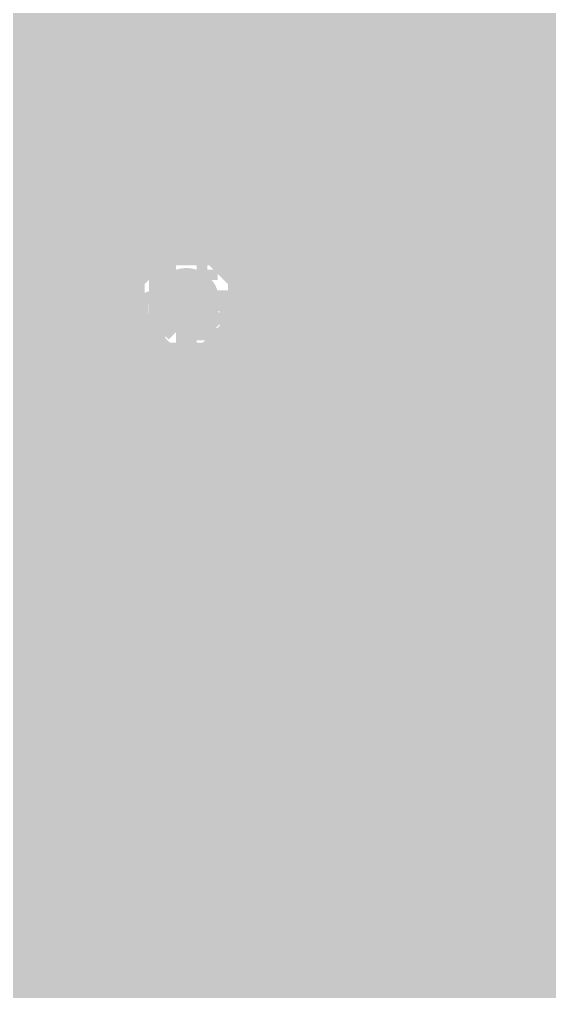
# Model space of a CAD drawing. Extents: x -5 to 157, y -120 to 103.
# Drawn here: x 82.55 to 89, y 57.62 to 69.47 of the extents above; entities that cross this region are included whole.
import ezdxf

# ---------------------------------------------------------------- set-up
doc = ezdxf.new("R2010")
doc.units = 0
doc.header["$MEASUREMENT"] = 0
doc.layers.get('0').update_dxf_attribs({"linetype": 'CONTINUOUS'})
for name, color, linetype in [('22-304-2_BOT', 7, 'CONTINUOUS'), ('22-304-2_DRD', 7, 'CONTINUOUS'), ('22-304-2_DRL', 2, 'CONTINUOUS'), ('22-304-2_IN1', 4, 'CONTINUOUS'), ('22-304-2_IN2', 3, 'CONTINUOUS'), ('22-304-2_SMB', 5, 'CONTINUOUS'), ('22-304-2_SMT', 10, 'CONTINUOUS'), ('22-304-2_SPB', 14, 'CONTINUOUS'), ('22-304-2_SPT', 9, 'CONTINUOUS'), ('22-304-2_SSB', 12, 'CONTINUOUS'), ('22-304-2_SST', 11, 'CONTINUOUS'), ('22-304-2_TOP', 13, 'CONTINUOUS'), ('THRUHOLE_TAP', 7, 'CONTINUOUS')]:
    doc.layers.add(name, color=color, linetype=linetype)

# ---------------------------------------------------------------- blocks, each defined once
blk = doc.blocks.new('RECTANGLE_31')
blk.add_solid([(0.9017, 0.508), (0.9017, -0.508), (-0.9017, 0.508), (-0.9017, -0.508)])
blk = doc.blocks.new('ROUND_39')
at = {"const_width": 0.40005}
blk.add_lwpolyline([(-0.200024, 0, 1), (0.200024, 0, 1)], format="xyb", close=True, dxfattribs=at)
blk = doc.blocks.new('ROUND_88')
at = {"const_width": 0.10033}
blk.add_lwpolyline([(-0.050164, 0, 1), (0.050164, 0, 1)], format="xyb", close=True, dxfattribs=at)
blk = doc.blocks.new('ROUND_42')
at = {"const_width": 0.40005}
blk.add_lwpolyline([(-0.200024, 0, 1), (0.200024, 0, 1)], format="xyb", close=True, dxfattribs=at)
blk = doc.blocks.new('RECTANGLE_4')
blk.add_solid([(0.25019, 0.40005), (0.25019, -0.40005), (-0.25019, 0.40005), (-0.25019, -0.40005)])
blk = doc.blocks.new('RECTANGLE_32')
blk.add_solid([(0.44958, 0.65024), (0.44958, -0.65024), (-0.44958, 0.65024), (-0.44958, -0.65024)])
blk = doc.blocks.new('ROUND_80')
at = {"const_width": 0.10033}
blk.add_lwpolyline([(-0.050164, 0, 1), (0.050164, 0, 1)], format="xyb", close=True, dxfattribs=at)

msp = doc.modelspace()

# ---------------------------------------------------------------- linework, layer by layer
at = {"layer": '22-304-2_BOT', "const_width": 0.254}
for points in [[(92.583, 68.961), (92.075, 69.469), (79.502, 69.469), (79.375, 69.596), (79.375, 69.7738)], [(73.025, 69.215), (73.025, 66.421), (74.422, 65.024), (83.439, 65.024), (84.455, 66.04), (84.582, 66.04)], [(91.68384, 68.834), (79.502, 68.834)], [(82.55, 68.834), (82.55, 65.659)], [(82.7786, 68.834), (82.7786, 65.659)], [(83.0072, 68.834), (83.0072, 65.659)], [(83.2358, 68.834), (83.2358, 68.5546)], [(83.4644, 68.834), (83.4644, 68.5546)], [(83.693, 68.834), (83.693, 68.5546)], [(83.9216, 68.834), (83.9216, 68.5546)], [(84.1502, 68.834), (84.1502, 68.5546)], [(84.3788, 68.834), (84.3788, 68.5546)], [(84.6074, 68.834), (84.6074, 68.5546)], [(84.836, 68.834), (84.836, 68.5546)], [(85.0646, 68.834), (85.0646, 68.5546)], [(85.2932, 68.834), (85.2932, 68.5546)], [(85.5218, 68.834), (85.5218, 68.5546)], [(85.7504, 68.834), (85.7504, 68.5546)], [(85.979, 68.834), (85.979, 68.1736)], [(86.2076, 68.834), (86.2076, 68.1736)], [(86.4362, 68.834), (86.4362, 68.17106)], [(86.6648, 68.834), (86.6648, 68.10756)], [(86.8934, 68.834), (86.8934, 67.92722)], [(87.122, 68.834), (87.122, 67.69862)], [(87.3506, 68.834), (87.3506, 67.47002)], [(87.5792, 68.834), (87.5792, 67.24142)], [(87.8078, 68.834), (87.8078, 67.01282)], [(88.0364, 68.834), (88.0364, 66.78422)], [(88.265, 68.834), (88.265, 68.5546)], [(88.4936, 68.834), (88.4936, 68.5546)], [(88.7222, 68.834), (88.7222, 68.5546)], [(88.9508, 68.834), (88.9508, 68.5546)], [(91.70416, 68.7324), (78.105, 68.7324)], [(83.0453, 68.5038), (78.105, 68.5038)], [(83.0453, 68.5546), (83.0453, 66.5226)], [(85.8647, 68.5546), (83.0453, 68.5546)], [(85.8647, 68.5546), (85.8647, 68.1736)], [(88.1253, 68.5038), (85.8647, 68.5038)], [(90.9447, 68.5546), (88.1253, 68.5546)], [(88.1253, 68.5546), (88.1253, 66.69532)], [(83.0453, 68.2752), (78.105, 68.2752)], [(88.1253, 68.2752), (85.8647, 68.2752)], [(86.3854, 68.1736), (85.8647, 68.1736)], [(83.0453, 68.0466), (78.105, 68.0466)], [(88.1253, 68.0466), (86.7664, 68.0466)], [(86.83752, 67.9831), (88.1253, 66.69532)], [(83.0453, 67.818), (78.105, 67.818)], [(88.1253, 67.818), (87.00262, 67.818)], [(83.0453, 67.5894), (78.20406, 67.5894)], [(90.17, 63.754), (86.3854, 67.5386), (84.455, 67.5386)], [(88.1253, 67.5894), (87.23122, 67.5894)], [(83.0453, 67.3608), (78.32344, 67.3608)], [(88.1253, 67.3608), (87.45982, 67.3608)], [(83.0453, 67.1322), (78.37424, 67.1322)], [(88.1253, 67.1322), (87.68842, 67.1322)], [(83.0453, 66.9036), (78.36408, 66.9036)], [(86.12124, 66.9036), (85.8647, 66.9036)], [(85.8647, 66.9036), (85.8647, 66.5226)], [(85.979, 66.9036), (85.979, 60.76188)], [(86.12124, 66.9036), (89.26322, 63.76416)], [(86.2076, 66.81724), (86.2076, 58.674)], [(88.1253, 66.9036), (87.91702, 66.9036)], [(83.0453, 66.675), (78.29296, 66.675)], [(86.34984, 66.675), (85.8647, 66.675)], [(86.4362, 66.58864), (86.4362, 64.47536)], [(83.7692, 66.4464), (78.1431, 66.4464)], [(83.81238, 66.5226), (83.0453, 66.5226)], [(83.2358, 66.5226), (83.2358, 65.71742)], [(83.4644, 66.5226), (83.4644, 65.94602)], [(83.693, 66.5226), (83.693, 66.22288)], [(85.8647, 66.5226), (85.34908, 66.5226)], [(86.57844, 66.4464), (85.39226, 66.4464)], [(85.5218, 66.5226), (85.5218, 61.37656)], [(85.7504, 66.5226), (85.7504, 61.2013)], [(88.29802, 66.5226), (90.15984, 64.66078)], [(89.29624, 66.5226), (88.29802, 66.5226)], [(89.37244, 66.4464), (88.37422, 66.4464)], [(88.4936, 66.5226), (88.4936, 66.32702)], [(88.7222, 66.5226), (88.7222, 66.09842)], [(88.9508, 66.5226), (88.9508, 65.86982)], [(86.6648, 66.36004), (86.6648, 64.66586)], [(83.69046, 66.2178), (77.81798, 66.2178)], [(86.80704, 66.2178), (85.471, 66.2178)], [(89.60104, 66.2178), (88.60282, 66.2178)], [(83.68284, 66.167), (83.17484, 65.659)], [(86.8934, 66.13144), (86.8934, 64.75984)], [(83.50504, 65.9892), (76.5556, 65.9892)], [(87.03564, 65.9892), (85.48878, 65.9892)], [(89.65946, 65.9892), (88.83142, 65.9892)], [(87.122, 65.90284), (87.122, 64.78778)], [(83.27644, 65.7606), (76.5556, 65.7606)], [(87.26424, 65.7606), (85.4456, 65.7606)], [(89.7382, 65.7606), (89.06002, 65.7606)], [(83.17484, 65.659), (76.5556, 65.659)], [(87.3506, 65.67424), (87.3506, 64.75984)], [(87.49284, 65.532), (85.33384, 65.532)], [(85.2932, 65.47612), (85.2932, 61.46292)], [(87.5792, 65.44564), (87.5792, 64.66586)], [(85.0646, 65.27038), (85.0646, 61.48578)], [(87.72144, 65.3034), (85.11286, 65.3034)], [(84.455, 65.14084), (83.89112, 64.5795)], [(84.836, 65.16878), (84.836, 61.45022)], [(87.8078, 65.21704), (87.8078, 64.47536)], [(84.3788, 65.06464), (84.3788, 61.14288)], [(87.95004, 65.0748), (84.38642, 65.0748)], [(84.6074, 65.13322), (84.6074, 61.34608)], [(88.0364, 64.98844), (88.0364, 58.674)], [(84.1502, 64.83604), (84.1502, 58.674)], [(88.17864, 64.8462), (84.15782, 64.8462)], [(88.265, 64.75984), (88.265, 58.674)], [(83.9216, 64.60744), (83.9216, 58.674)], [(86.59114, 64.6176), (83.92922, 64.6176)], [(88.40724, 64.6176), (87.65286, 64.6176)], [(83.693, 64.44234), (83.693, 58.674)], [(88.4936, 64.53124), (88.4936, 58.674)], [(83.439, 64.389), (80.7847, 64.389)], [(82.55, 64.389), (82.55, 58.674)], [(82.7786, 64.389), (82.7786, 58.674)], [(83.0072, 64.389), (83.0072, 58.674)], [(83.2358, 64.389), (83.2358, 58.674)], [(86.37016, 64.389), (83.439, 64.389)], [(83.4644, 64.389), (83.4644, 58.674)], [(88.63584, 64.389), (87.87384, 64.389)], [(88.7222, 64.30264), (88.7222, 58.674)], [(86.2584, 64.1604), (80.94726, 64.1604)], [(88.86444, 64.1604), (87.9856, 64.1604)], [(88.9508, 64.07404), (88.9508, 58.674)], [(86.21522, 63.9318), (81.026, 63.9318)], [(89.09304, 63.9318), (88.02878, 63.9318)], [(86.23046, 63.7032), (81.04378, 63.7032)], [(89.26322, 63.7032), (88.011, 63.7032)], [(86.3092, 63.4746), (81.0006, 63.4746)], [(89.3064, 63.4746), (87.93226, 63.4746)], [(86.4743, 63.246), (80.88884, 63.246)], [(86.4362, 63.28664), (86.4362, 58.674)], [(89.41816, 63.246), (87.7697, 63.246)], [(87.8078, 63.28664), (87.8078, 58.674)], [(86.8426, 63.0174), (80.66786, 63.0174)], [(86.6648, 63.09614), (86.6648, 58.674)], [(86.8934, 63.00216), (86.8934, 58.674)], [(87.3506, 63.00216), (87.3506, 58.674)], [(89.63914, 63.0174), (87.4014, 63.0174)], [(87.5792, 63.09614), (87.5792, 58.674)], [(87.122, 62.97422), (87.122, 58.674)], [(104.54894, 62.7888), (68.17106, 62.7888)], [(104.42702, 62.5602), (68.29044, 62.5602)], [(104.37876, 62.3316), (68.34124, 62.3316)], [(104.38892, 62.103), (68.33108, 62.103)], [(104.46004, 61.8744), (68.25996, 61.8744)], [(91.03614, 61.6458), (68.1101, 61.6458)], [(84.74202, 61.4172), (74.00798, 61.4172)], [(90.74404, 61.4172), (85.43798, 61.4172)], [(84.4169, 61.1886), (74.3331, 61.1886)], [(90.60434, 61.1886), (85.7631, 61.1886)], [(84.26704, 60.96), (74.48296, 60.96)], [(90.54084, 60.96), (85.91296, 60.96)], [(84.19592, 60.7314), (74.55408, 60.7314)], [(90.5383, 60.7314), (85.98408, 60.7314)], [(84.18576, 60.5028), (74.56424, 60.5028)], [(85.979, 60.39612), (85.979, 58.674)], [(90.59418, 60.5028), (85.99424, 60.5028)], [(84.23402, 60.2742), (74.51344, 60.2742)], [(90.72372, 60.2742), (85.94344, 60.2742)], [(84.35594, 60.0456), (74.39406, 60.0456)], [(90.98788, 60.0456), (85.82406, 60.0456)], [(84.3788, 60.01512), (84.3788, 58.674)], [(85.7504, 59.9567), (85.7504, 58.674)], [(84.59724, 59.817), (74.15276, 59.817)], [(84.6074, 59.80938), (84.6074, 58.674)], [(96.56826, 59.817), (85.58276, 59.817)], [(84.836, 59.70778), (84.836, 58.674)], [(85.2932, 59.69508), (85.2932, 58.674)], [(85.5218, 59.78144), (85.5218, 58.674)], [(96.3168, 59.5884), (65.30086, 59.5884)], [(85.0646, 59.67222), (85.0646, 58.674)], [(96.09582, 59.3598), (48.641, 59.3598)], [(95.90024, 59.1312), (48.641, 59.1312)], [(90.7796, 58.9026), (75.3364, 58.9026)], [(90.4113, 58.674), (75.7047, 58.674)], [(90.4113, 58.674), (75.7047, 58.674)], [(75.057, 58.039), (91.059, 58.039)]]:
    msp.add_lwpolyline(points, dxfattribs=at)
for points in [[(86.83498, 67.98818, 0.1989124), (86.3854, 68.1744)], [(86.83498, 67.98818, 0.1989124), (86.3854, 68.1744)], [(83.81238, 66.5226, 0.1053286), (83.68251, 66.16705)], [(85.48878, 66.04, 0.1413222), (85.34952, 66.52287)], [(84.582, 65.13322, 0.4142136), (85.48878, 66.04)], [(84.455, 65.14084, 0.0350931), (84.582, 65.13192)], [(87.122, 64.78778, 0.4142136), (86.21522, 63.881)], [(88.02878, 63.881, 0.4142136), (87.122, 64.78778)], [(83.439, 64.389, 0.1989118), (83.88801, 64.57499)], [(83.439, 64.389, 0.1989118), (83.88801, 64.57499)], [(86.21522, 63.881, 0.4142136), (87.122, 62.97422)], [(87.122, 62.97422, 0.4142136), (88.02878, 63.881)], [(85.09, 61.48578, 0.4142136), (84.18322, 60.579)], [(85.99678, 60.579, 0.4142136), (85.09, 61.48578)], [(84.18322, 60.579, 0.4142136), (85.09, 59.67222)], [(85.09, 59.67222, 0.4142136), (85.99678, 60.579)]]:
    msp.add_lwpolyline(points, format="xyb", dxfattribs=at)
at = {"layer": '22-304-2_DRD', "const_width": 0.254}
for points in [[(84.328, 66.675), (83.947, 66.294)], [(84.836, 66.675), (84.328, 66.675)], [(85.217, 66.294), (84.836, 66.675)], [(84.328, 66.421), (84.328, 66.294)], [(84.455, 66.421), (84.328, 66.421)], [(84.455, 66.294), (84.455, 66.421)], [(84.709, 66.421), (84.709, 66.294)], [(84.836, 66.421), (84.709, 66.421)], [(84.836, 66.294), (84.836, 66.421)], [(83.947, 66.294), (83.947, 65.786)], [(84.328, 66.294), (84.455, 66.294)], [(84.709, 66.294), (84.836, 66.294)], [(85.217, 65.786), (85.217, 66.294)], [(84.455, 65.659), (84.201, 65.913)], [(84.963, 65.913), (84.709, 65.659)], [(83.947, 65.786), (84.328, 65.405)], [(84.836, 65.405), (85.217, 65.786)], [(84.709, 65.659), (84.455, 65.659)], [(84.328, 65.405), (84.836, 65.405)], [(86.868, 64.516), (86.487, 64.135)], [(86.868, 64.516), (86.487, 64.135)], [(87.376, 64.516), (86.868, 64.516)], [(87.376, 64.516), (86.868, 64.516)], [(87.757, 64.135), (87.376, 64.516)], [(87.757, 64.135), (87.376, 64.516)], [(86.868, 64.262), (86.868, 64.135)], [(86.995, 64.262), (86.868, 64.262)], [(86.868, 64.262), (86.868, 64.135)], [(86.995, 64.262), (86.868, 64.262)], [(86.995, 64.135), (86.995, 64.262)], [(86.995, 64.135), (86.995, 64.262)], [(87.249, 64.262), (87.249, 64.135)], [(87.376, 64.262), (87.249, 64.262)], [(87.249, 64.262), (87.249, 64.135)], [(87.376, 64.262), (87.249, 64.262)], [(87.376, 64.135), (87.376, 64.262)], [(87.376, 64.135), (87.376, 64.262)], [(86.487, 64.135), (86.487, 63.627)], [(86.487, 64.135), (86.487, 63.627)], [(86.868, 64.135), (86.995, 64.135)], [(86.868, 64.135), (86.995, 64.135)], [(87.249, 64.135), (87.376, 64.135)], [(87.249, 64.135), (87.376, 64.135)], [(87.757, 63.627), (87.757, 64.135)], [(87.757, 63.627), (87.757, 64.135)], [(86.995, 63.5), (86.741, 63.754)], [(86.995, 63.5), (86.741, 63.754)], [(87.503, 63.754), (87.249, 63.5)], [(87.503, 63.754), (87.249, 63.5)], [(86.487, 63.627), (86.868, 63.246)], [(86.487, 63.627), (86.868, 63.246)], [(87.376, 63.246), (87.757, 63.627)], [(87.376, 63.246), (87.757, 63.627)], [(87.249, 63.5), (86.995, 63.5)], [(87.249, 63.5), (86.995, 63.5)], [(86.868, 63.246), (87.376, 63.246)], [(86.868, 63.246), (87.376, 63.246)], [(84.836, 61.214), (84.455, 60.833)], [(84.836, 61.214), (84.455, 60.833)], [(85.344, 61.214), (84.836, 61.214)], [(85.344, 61.214), (84.836, 61.214)], [(85.725, 60.833), (85.344, 61.214)], [(85.725, 60.833), (85.344, 61.214)], [(84.836, 60.96), (84.836, 60.833)], [(84.963, 60.96), (84.836, 60.96)], [(84.836, 60.96), (84.836, 60.833)], [(84.963, 60.96), (84.836, 60.96)], [(84.963, 60.833), (84.963, 60.96)], [(84.963, 60.833), (84.963, 60.96)], [(85.217, 60.96), (85.217, 60.833)], [(85.344, 60.96), (85.217, 60.96)], [(85.217, 60.96), (85.217, 60.833)], [(85.344, 60.96), (85.217, 60.96)], [(85.344, 60.833), (85.344, 60.96)], [(85.344, 60.833), (85.344, 60.96)], [(84.455, 60.833), (84.455, 60.325)], [(84.455, 60.833), (84.455, 60.325)], [(84.836, 60.833), (84.963, 60.833)], [(84.836, 60.833), (84.963, 60.833)], [(85.217, 60.833), (85.344, 60.833)], [(85.217, 60.833), (85.344, 60.833)], [(85.725, 60.325), (85.725, 60.833)], [(85.725, 60.325), (85.725, 60.833)], [(84.963, 60.198), (84.709, 60.452)], [(84.963, 60.198), (84.709, 60.452)], [(85.471, 60.452), (85.217, 60.198)], [(85.471, 60.452), (85.217, 60.198)], [(84.455, 60.325), (84.836, 59.944)], [(84.455, 60.325), (84.836, 59.944)], [(85.344, 59.944), (85.725, 60.325)], [(85.344, 59.944), (85.725, 60.325)], [(85.217, 60.198), (84.963, 60.198)], [(85.217, 60.198), (84.963, 60.198)], [(84.836, 59.944), (85.344, 59.944)], [(84.836, 59.944), (85.344, 59.944)]]:
    msp.add_lwpolyline(points, dxfattribs=at)
at = {"layer": '22-304-2_IN1', "const_width": 0.254}
for points in [[(82.5754, 73.025), (82.5754, 65.278)], [(82.804, 73.025), (82.804, 65.278)], [(83.0326, 73.025), (83.0326, 65.278)], [(83.2612, 73.025), (83.2612, 65.278)], [(83.4898, 73.025), (83.4898, 65.278)], [(83.7184, 73.025), (83.7184, 65.278)], [(83.947, 73.025), (83.947, 66.39814)], [(84.1756, 73.025), (84.1756, 66.64452)], [(84.4042, 73.025), (84.4042, 66.74866)], [(84.6328, 73.025), (84.6328, 66.76644)], [(84.8614, 73.025), (84.8614, 66.7131)], [(85.09, 73.025), (85.09, 66.56324)], [(85.3186, 73.025), (85.3186, 65.278)], [(85.5472, 73.025), (85.5472, 65.278)], [(85.7758, 73.025), (85.7758, 65.278)], [(86.0044, 73.025), (86.0044, 65.278)], [(86.233, 73.025), (86.233, 65.278)], [(86.36, 73.025), (86.36, 65.278)], [(86.36, 69.3928), (76.36256, 69.3928)], [(86.36, 69.1642), (67.89674, 69.1642)], [(86.36, 68.9356), (67.61988, 68.9356)], [(86.36, 68.707), (55.372, 68.707)], [(86.36, 68.4784), (63.17488, 68.4784)], [(86.36, 68.2498), (63.45174, 68.2498)], [(86.36, 68.0212), (63.56604, 68.0212)], [(86.36, 67.7926), (74.67092, 67.7926)], [(86.36, 67.564), (77.99324, 67.564)], [(86.36, 67.3354), (78.1431, 67.3354)], [(86.36, 67.1068), (78.19644, 67.1068)], [(86.36, 66.8782), (78.17866, 66.8782)], [(84.18068, 66.6496), (78.07452, 66.6496)], [(86.36, 66.6496), (84.98332, 66.6496)], [(83.9597, 66.421), (77.82814, 66.421)], [(86.36, 66.421), (85.2043, 66.421)], [(83.86826, 66.1924), (69.18452, 66.1924)], [(86.36, 66.1924), (85.29574, 66.1924)], [(83.85556, 65.9638), (69.28866, 65.9638)], [(86.36, 65.9638), (85.30844, 65.9638)], [(83.91906, 65.7352), (69.30644, 65.7352)], [(86.36, 65.7352), (85.24494, 65.7352)], [(83.947, 65.67932), (83.947, 65.278)], [(84.08416, 65.5066), (69.2531, 65.5066)], [(86.36, 65.5066), (85.07984, 65.5066)], [(85.09, 65.51676), (85.09, 65.278)], [(84.1756, 65.43294), (84.1756, 65.278)], [(86.36, 65.278), (69.10324, 65.278)], [(86.36, 65.278), (69.10324, 65.278)], [(84.4042, 65.33134), (84.4042, 65.278)], [(84.6328, 65.31102), (84.6328, 65.278)], [(84.8614, 65.36436), (84.8614, 65.278)], [(86.36, 64.643), (63.13678, 64.643)], [(82.4484, 64.643), (82.4484, 47.60976)], [(82.677, 64.643), (82.677, 47.38116)], [(82.9056, 64.643), (82.9056, 40.56888)], [(83.1342, 64.643), (83.1342, 40.72382)], [(83.3628, 64.643), (83.3628, 40.8178)], [(83.5914, 64.643), (83.5914, 40.86352)], [(83.82, 64.643), (83.82, 40.87114)], [(84.0486, 64.643), (84.0486, 40.83558)], [(84.2772, 64.643), (84.2772, 40.75684)], [(84.5058, 64.643), (84.5058, 40.62222)], [(84.7344, 64.643), (84.7344, 40.40632)], [(84.963, 64.643), (84.963, 40.00246)], [(85.1916, 64.643), (85.1916, 40.34028)], [(85.4202, 64.643), (85.4202, 40.58158)], [(85.6488, 64.643), (85.6488, 40.73144)], [(85.8774, 64.643), (85.8774, 40.82034)], [(86.106, 64.643), (86.106, 40.86606)], [(86.3346, 64.643), (86.3346, 40.8686)], [(89.98712, 64.643), (86.36, 64.643)], [(86.5632, 64.643), (86.5632, 40.83304)], [(86.7918, 64.643), (86.7918, 40.74922)], [(87.0204, 64.643), (87.0204, 40.61206)], [(87.249, 64.643), (87.249, 40.39108)], [(87.4776, 64.643), (87.4776, 39.95928)], [(87.7062, 64.643), (87.7062, 44.72686)], [(87.9348, 64.643), (87.9348, 45.01642)], [(88.1634, 64.643), (88.1634, 45.15866)], [(88.392, 64.643), (88.392, 45.22216)], [(88.6206, 64.643), (88.6206, 45.2247)], [(88.8492, 64.643), (88.8492, 45.16882)], [(89.0778, 64.643), (89.0778, 45.03674)], [(89.67724, 64.516), (63.12916, 64.516)], [(89.43594, 64.2874), (63.06566, 64.2874)], [(89.31402, 64.0588), (62.92342, 64.0588)], [(89.26576, 63.8302), (62.63386, 63.8302)], [(89.27592, 63.6016), (41.5544, 63.6016)], [(89.34704, 63.373), (41.9227, 63.373)], [(89.4969, 63.1444), (42.08526, 63.1444)], [(89.82202, 62.9158), (42.164, 62.9158)], [(98.31578, 62.6872), (42.18178, 62.6872)], [(98.28022, 62.4586), (42.1386, 62.4586)], [(98.30308, 62.23), (42.02684, 62.23)], [(98.38944, 62.0014), (41.80586, 62.0014)], [(98.5647, 61.7728), (28.34386, 61.7728)], [(99.00412, 61.5442), (28.63342, 61.5442)], [(113.4364, 61.3156), (74.19086, 61.3156)], [(113.665, 61.087), (74.41184, 61.087)], [(110.67288, 60.8584), (74.5236, 60.8584)], [(110.40872, 60.6298), (74.56678, 60.6298)], [(110.27918, 60.4012), (74.549, 60.4012)], [(110.2233, 60.1726), (74.47026, 60.1726)], [(110.22584, 59.944), (74.3077, 59.944)], [(110.28934, 59.7154), (73.9394, 59.7154)], [(99.42322, 59.4868), (-2.4892, 59.4868)], [(98.5012, 59.2582), (-2.7178, 59.2582)], [(98.03384, 59.0296), (32.78886, 59.0296)], [(90.56624, 58.801), (75.54976, 58.801)], [(90.32494, 58.5724), (75.79106, 58.5724)], [(90.20302, 58.3438), (75.91044, 58.3438)], [(90.15476, 58.1152), (75.96124, 58.1152)], [(90.16492, 57.8866), (75.95108, 57.8866)], [(90.23604, 57.658), (75.87996, 57.658)]]:
    msp.add_lwpolyline(points, dxfattribs=at)
for points in [[(84.582, 66.76898, 0.4142136), (83.85302, 66.04)], [(85.31098, 66.04, 0.4142136), (84.582, 66.76898)], [(83.85302, 66.04, 0.4142136), (84.582, 65.31102)], [(84.582, 65.31102, 0.4142136), (85.31098, 66.04)]]:
    msp.add_lwpolyline(points, format="xyb", dxfattribs=at)
at = {"layer": '22-304-2_IN2', "const_width": 0.254}
for points in [[(85.5218, 82.46618), (85.5218, 66.45148)], [(82.55, 73.49998), (82.55, 47.68088)], [(82.7786, 73.4187), (82.7786, 47.44466)], [(83.0072, 73.3806), (83.0072, 46.863)], [(83.2358, 73.3806), (83.2358, 40.89908)], [(85.7504, 73.23328), (85.7504, 61.36386)], [(85.979, 72.97928), (85.979, 61.09208)], [(86.2076, 72.84466), (86.2076, 64.34582)], [(87.122, 72.89546), (87.122, 64.90716)], [(86.4362, 72.77608), (86.4362, 64.643)], [(86.6648, 72.76084), (86.6648, 64.80048)], [(86.8934, 72.79894), (86.8934, 64.88176)], [(87.3506, 72.23506), (87.3506, 64.88176)], [(83.4644, 71.99376), (83.4644, 40.96512)], [(87.5792, 71.93788), (87.5792, 64.80048)], [(87.8078, 71.77024), (87.8078, 64.643)], [(85.2932, 71.67118), (85.2932, 66.77914)], [(88.0364, 71.67118), (88.0364, 64.34582)], [(88.7222, 71.66864), (88.7222, 45.32884)], [(88.9508, 71.76516), (88.9508, 45.25264)], [(83.693, 71.57466), (83.693, 66.55308)], [(88.265, 71.62546), (88.265, 45.31614)], [(88.4936, 71.62292), (88.4936, 45.34916)], [(85.0646, 71.4375), (85.0646, 66.94424)], [(83.9216, 71.3867), (83.9216, 66.82486)], [(84.836, 71.3105), (84.836, 67.03314)], [(84.1502, 71.28256), (84.1502, 66.96964)], [(84.3788, 71.23938), (84.3788, 67.04584)], [(84.6074, 71.247), (84.6074, 67.06616)], [(91.66352, 69.4182), (74.76998, 69.4182)], [(91.58224, 69.1896), (75.13574, 69.1896)], [(91.55684, 68.961), (75.31354, 68.961)], [(91.58224, 68.7324), (75.41006, 68.7324)], [(91.66352, 68.5038), (75.44562, 68.5038)], [(91.81846, 68.2752), (75.43292, 68.2752)], [(92.11564, 68.0466), (77.7367, 68.0466)], [(107.188, 67.818), (78.1558, 67.818)], [(107.4166, 67.5894), (78.3463, 67.5894)], [(107.6452, 67.3608), (78.45044, 67.3608)], [(90.20302, 67.1322), (78.49362, 67.1322)], [(84.02828, 66.9036), (78.48346, 66.9036)], [(89.83726, 66.9036), (85.13572, 66.9036)], [(83.77428, 66.675), (78.4225, 66.675)], [(89.65946, 66.675), (85.38718, 66.675)], [(83.63966, 66.4464), (78.2955, 66.4464)], [(89.56294, 66.4464), (85.52434, 66.4464)], [(83.57108, 66.2178), (78.06182, 66.2178)], [(89.52484, 66.2178), (85.59292, 66.2178)], [(83.55584, 65.9892), (69.58584, 65.9892)], [(89.54008, 65.9892), (85.60562, 65.9892)], [(83.59394, 65.7606), (69.60616, 65.7606)], [(89.60866, 65.7606), (85.57006, 65.7606)], [(85.5218, 65.62852), (85.5218, 61.50864)], [(83.69046, 65.532), (69.57314, 65.532)], [(83.693, 65.52692), (83.693, 40.99052)], [(89.74328, 65.532), (85.47354, 65.532)], [(83.86826, 65.3034), (69.48424, 65.3034)], [(83.9216, 65.25514), (83.9216, 40.98036)], [(85.2932, 65.30086), (85.2932, 61.58484)], [(89.99728, 65.3034), (85.29574, 65.3034)], [(84.23402, 65.0748), (69.31914, 65.0748)], [(84.1502, 65.10782), (84.1502, 60.99048)], [(84.3788, 65.03416), (84.3788, 61.31814)], [(84.836, 65.04432), (84.836, 61.57214)], [(100.37318, 65.0748), (84.92998, 65.0748)], [(85.0646, 65.13322), (85.0646, 61.60516)], [(84.6074, 65.01384), (84.6074, 61.48324)], [(86.77402, 64.8462), (77.81798, 64.8462)], [(110.1598, 64.8462), (87.46998, 64.8462)], [(86.40826, 64.6176), (80.69072, 64.6176)], [(89.61628, 64.6176), (87.83574, 64.6176)], [(86.23046, 64.389), (80.94218, 64.389)], [(89.36228, 64.389), (88.01354, 64.389)], [(86.13394, 64.1604), (81.07934, 64.1604)], [(89.22766, 64.1604), (88.11006, 64.1604)], [(86.09584, 63.9318), (81.14792, 63.9318)], [(89.15908, 63.9318), (88.14562, 63.9318)], [(86.11108, 63.7032), (81.16062, 63.7032)], [(89.14384, 63.7032), (88.13292, 63.7032)], [(86.17966, 63.4746), (81.12506, 63.4746)], [(86.2076, 63.41364), (86.2076, 40.99052)], [(88.0364, 63.41364), (88.0364, 45.22724)], [(89.18194, 63.4746), (88.06434, 63.4746)], [(86.31428, 63.246), (81.02854, 63.246)], [(89.27846, 63.246), (87.92718, 63.246)], [(86.56828, 63.0174), (80.85074, 63.0174)], [(86.4362, 63.11646), (86.4362, 40.97782)], [(89.45626, 63.0174), (87.67572, 63.0174)], [(87.8078, 63.11646), (87.8078, 45.06214)], [(86.6648, 62.96152), (86.6648, 40.92702)], [(87.5792, 62.96152), (87.5792, 44.73448)], [(89.82202, 62.7888), (80.48498, 62.7888)], [(86.8934, 62.88024), (86.8934, 40.8305)], [(87.122, 62.85484), (87.122, 40.68318)], [(87.3506, 62.88024), (87.3506, 40.45204)], [(104.30256, 62.5602), (68.4149, 62.5602)], [(104.25938, 62.3316), (68.46062, 62.3316)], [(104.267, 62.103), (68.45046, 62.103)], [(104.3305, 61.8744), (68.3895, 61.8744)], [(90.81262, 61.6458), (68.2625, 61.6458)], [(84.49818, 61.4172), (74.25182, 61.4172)], [(90.59672, 61.4172), (85.68182, 61.4172)], [(84.2645, 61.1886), (74.4855, 61.1886)], [(90.47734, 61.1886), (85.9155, 61.1886)], [(84.1375, 60.96), (74.6125, 60.96)], [(90.42146, 60.96), (86.0425, 60.96)], [(84.074, 60.7314), (74.67346, 60.7314)], [(90.41892, 60.7314), (86.10346, 60.7314)], [(84.06638, 60.5028), (74.68362, 60.5028)], [(90.46718, 60.5028), (86.11362, 60.5028)], [(84.10956, 60.2742), (74.64044, 60.2742)], [(84.1502, 60.16752), (84.1502, 40.9321)], [(90.57894, 60.2742), (86.07044, 60.2742)], [(84.2137, 60.0456), (74.5363, 60.0456)], [(90.78214, 60.0456), (85.9663, 60.0456)], [(85.979, 60.06592), (85.979, 40.96766)], [(84.40166, 59.817), (74.3458, 59.817)], [(84.3788, 59.83986), (84.3788, 40.83812)], [(91.29522, 59.817), (85.7758, 59.817)], [(85.7504, 59.79414), (85.7504, 40.90416)], [(84.82076, 59.5884), (73.9267, 59.5884)], [(84.6074, 59.67222), (84.6074, 40.69334)], [(84.836, 59.58332), (84.836, 40.46982)], [(85.2932, 59.57316), (85.2932, 40.6273)], [(99.28098, 59.5884), (85.3567, 59.5884)], [(85.5218, 59.64682), (85.5218, 40.79494)], [(85.0646, 59.55284), (85.0646, 40.36314)], [(98.4377, 59.3598), (24.31288, 59.3598)], [(97.97034, 59.1312), (32.84982, 59.1312)], [(90.50528, 58.9026), (75.61072, 58.9026)], [(90.25128, 58.674), (75.86218, 58.674)], [(90.11666, 58.4454), (75.99934, 58.4454)], [(90.04808, 58.2168), (76.06792, 58.2168)], [(90.03284, 57.9882), (76.08062, 57.9882)], [(90.07094, 57.7596), (76.04506, 57.7596)], [(90.16746, 57.531), (75.94854, 57.531)]]:
    msp.add_lwpolyline(points, dxfattribs=at)
for points in [[(84.582, 67.06616, 0.4142136), (83.55584, 66.04)], [(85.60816, 66.04, 0.4142136), (84.582, 67.06616)], [(83.55584, 66.04, 0.4142136), (84.582, 65.01384)], [(84.582, 65.01384, 0.4142136), (85.60816, 66.04)], [(87.122, 64.90716, 0.4142136), (86.09584, 63.881)], [(88.14816, 63.881, 0.4142136), (87.122, 64.90716)], [(86.09584, 63.881, 0.4142136), (87.122, 62.85484)], [(87.122, 62.85484, 0.4142136), (88.14816, 63.881)], [(85.09, 61.60516, 0.4142136), (84.06384, 60.579)], [(86.11616, 60.579, 0.4142136), (85.09, 61.60516)], [(84.06384, 60.579, 0.4142136), (85.09, 59.55284)], [(85.09, 59.55284, 0.4142136), (86.11616, 60.579)]]:
    msp.add_lwpolyline(points, format="xyb", dxfattribs=at)
at = {"layer": '22-304-2_SSB', "const_width": 0.1524}
for points in [[(83.058, 66.548), (85.852, 66.548), (85.852, 71.882), (83.058, 71.882), (83.058, 66.548)], [(88.138, 66.548), (90.932, 66.548), (90.932, 71.882), (88.138, 71.882), (88.138, 66.548)], [(87.376, 69.3928), (87.54618, 69.33438), (87.54618, 68.97878), (87.376, 68.91782), (87.20582, 68.91782), (87.03818, 68.97878), (87.03818, 69.33438), (86.868, 69.3928), (86.69782, 69.3928), (86.53018, 69.33438), (86.53018, 68.97878), (86.69782, 68.91782)], [(87.54618, 68.5546), (87.20582, 68.5546), (86.53018, 68.31838), (87.20582, 68.07962), (87.54618, 68.07962)], [(87.54618, 67.7164), (87.54618, 67.24142)], [(86.53018, 67.48018), (87.54618, 67.48018)], [(84.2137, 65.6336), (84.04606, 65.69202), (84.04606, 66.04762), (84.2137, 66.10604), (84.55406, 66.10604), (84.7217, 65.9892), (84.7217, 65.6336), (85.06206, 65.6336), (85.06206, 66.10604)], [(84.04606, 65.26784), (84.04606, 65.03162)], [(84.04606, 65.151), (85.06206, 65.151), (84.89188, 65.03162)], [(84.55406, 64.37122), (84.04606, 64.54902)], [(84.55406, 64.07404), (84.55406, 64.42964), (84.7217, 64.54902), (84.89188, 64.54902), (85.06206, 64.42964), (85.06206, 64.07404), (84.04606, 64.07404)]]:
    msp.add_lwpolyline(points, dxfattribs=at)
at = {"layer": '22-304-2_SST'}
for points, const_width in [([(85.64626, 69.48424), (85.64626, 69.95922), (86.32444, 69.72046), (86.32444, 69.60362), (85.30844, 69.60362)], 0.1524), ([(84.2264, 63.754), (84.2264, 67.564), (87.249, 67.564), (87.249, 63.2206), (84.7598, 63.2206), (84.2264, 63.754)], 0.20066), ([(83.53044, 66.08826), (82.68462, 66.08826), (82.51444, 66.14922), (82.51444, 66.50482), (82.68462, 66.56324), (83.53044, 66.56324)], 0.1524), ([(87.67826, 66.1924), (87.67826, 65.8368), (88.01608, 65.71742), (88.3539, 65.71742), (88.69426, 65.8368), (88.69426, 66.1924)], 0.1524), ([(87.67826, 66.13144), (88.69426, 66.13144)], 0.1524), ([(83.02244, 65.31102), (83.19262, 65.25006), (83.36026, 65.25006), (83.53044, 65.31102), (83.53044, 65.66662), (83.36026, 65.72504), (83.19262, 65.72504), (83.02244, 65.66662), (83.02244, 65.31102), (82.85226, 65.25006), (82.68462, 65.25006), (82.51444, 65.31102), (82.51444, 65.66662), (82.68462, 65.72504), (82.85226, 65.72504), (83.02244, 65.66662)], 0.1524), ([(87.67826, 65.23482), (88.69426, 64.87922), (88.69426, 65.3542)], 0.1524), ([(87.86622, 63.5635), (87.76462, 63.5635), (87.76462, 62.1665), (87.86622, 62.1665)], 0.1524), ([(88.66378, 62.1665), (88.76538, 62.1665), (88.76538, 63.5635), (88.66378, 63.5635)], 0.1524), ([(88.76538, 63.26378), (88.76538, 63.16472), (87.76462, 63.16472), (87.76462, 63.26378), (88.76538, 63.26378)], 0.1524), ([(84.14512, 62.22746), (84.14512, 61.90234)], 0.1524), ([(84.28228, 62.23508), (84.28228, 61.89472)], 0.1524), ([(84.39404, 62.12332), (84.05368, 62.12332)], 0.1524), ([(84.38642, 61.98616), (84.0613, 61.98616)], 0.1524)]:
    msp.add_lwpolyline(points, dxfattribs=dict(at, const_width=const_width))
at = {"layer": '22-304-2_SST', "const_width": 0.1524}
for points in [[(84.22386, 62.24524, 0.4142136), (84.04352, 62.0649)], [(84.4042, 62.0649, 0.4142136), (84.22386, 62.24524)], [(84.04352, 62.0649, 0.4142136), (84.22386, 61.88456)], [(84.22386, 61.88456, 0.4142136), (84.4042, 62.0649)]]:
    msp.add_lwpolyline(points, format="xyb", dxfattribs=at)
at = {"layer": '22-304-2_TOP'}
for points, const_width in [([(80.391, 99.822), (80.391, 85.979), (87.503, 78.867), (87.503, 72.39), (88.392, 71.501), (88.392, 64.897), (89.154, 64.135), (89.154, 60.833), (90.1192, 59.8678), (90.1192, 37.1348)], 0.254), ([(91.44, 62.2554), (91.44, 64.77), (91.44, 65.151), (90.17, 65.151), (89.154, 66.167), (89.154, 70.866), (89.662, 71.374), (89.662, 75.692), (89.408, 75.946)], 0.635), ([(83.12404, 75.0189), (83.12404, 73.97496), (83.185, 73.914), (83.185, 52.578), (86.24062, 49.52238), (86.24062, 39.34968)], 0.635), ([(83.12404, 75.0189), (83.185, 74.96048), (83.185, 73.914), (83.185, 52.578), (86.24062, 49.52238), (86.24062, 39.34968)], 0.635), ([(85.09, 68.5546), (85.09, 68.834), (84.455, 69.469), (84.455, 72.263), (84.455, 69.469), (85.09, 68.834), (85.09, 68.5546)], 0.635), ([(87.3506, 71.64324), (87.3506, 64.75984)], 0.254), ([(87.5792, 71.41464), (87.5792, 64.77254)], 0.254), ([(87.757, 71.23684), (87.757, 64.897)], 0.254), ([(87.31758, 69.71284), (87.31758, 67.39636)], 0.254), ([(87.757, 69.4182), (87.31758, 69.4182)], 0.254), ([(87.757, 69.1896), (87.31758, 69.1896)], 0.254), ([(87.757, 68.961), (87.31758, 68.961)], 0.254), ([(87.757, 68.7324), (87.31758, 68.7324)], 0.254), ([(84.582, 66.04), (85.725, 66.04), (86.36, 66.675), (86.36, 68.5546)], 0.254), ([(87.757, 68.5038), (87.31758, 68.5038)], 0.254), ([(87.757, 68.2752), (87.31758, 68.2752)], 0.254), ([(87.757, 68.0466), (87.31758, 68.0466)], 0.254), ([(87.757, 67.818), (87.31758, 67.818)], 0.254), ([(87.757, 67.5894), (87.31758, 67.5894)], 0.254), ([(87.31758, 67.39636), (86.995, 67.39636), (86.995, 66.675)], 0.254), ([(87.122, 67.39636), (87.122, 64.78778)], 0.254), ([(87.757, 67.3608), (86.995, 67.3608)], 0.254), ([(87.757, 67.1322), (86.995, 67.1322)], 0.254), ([(87.757, 66.9036), (86.995, 66.9036)], 0.254), ([(87.757, 66.675), (86.995, 66.675)], 0.254), ([(87.757, 66.4464), (86.95182, 66.4464)], 0.254), ([(86.8934, 66.32956), (86.8934, 64.75984)], 0.254), ([(86.80958, 66.22542), (86.17712, 65.5955)], 0.254), ([(87.757, 66.2178), (86.79942, 66.2178)], 0.254), ([(87.757, 65.9892), (86.57082, 65.9892)], 0.254), ([(86.6648, 66.08064), (86.6648, 64.66586)], 0.254), ([(86.4362, 65.85204), (86.4362, 64.47536)], 0.254), ([(87.757, 65.7606), (86.34222, 65.7606)], 0.254), ([(86.2076, 65.62344), (86.2076, 63.4111)], 0.254), ([(87.757, 65.532), (86.106, 65.532)], 0.254), ([(85.725, 65.405), (85.2297, 65.405)], 0.254), ([(85.2932, 65.405), (85.2932, 63.4111)], 0.254), ([(85.5218, 65.405), (85.5218, 63.4111)], 0.254), ([(85.7504, 65.405), (85.7504, 63.4111)], 0.254), ([(85.979, 65.45834), (85.979, 63.4111)], 0.254), ([(84.0105, 65.33388), (84.0105, 52.91836)], 0.254), ([(84.0105, 65.33388), (84.0105, 52.91836)], 0.254), ([(84.05114, 65.3034), (84.0105, 65.3034)], 0.254), ([(85.0646, 65.27038), (85.0646, 63.4111)], 0.254), ([(87.757, 65.3034), (85.11286, 65.3034)], 0.254), ([(84.1502, 65.24244), (84.1502, 63.4111)], 0.254), ([(84.3788, 65.15608), (84.3788, 63.4111)], 0.254), ([(84.836, 65.16878), (84.836, 63.4111)], 0.254), ([(87.757, 65.0748), (84.0105, 65.0748)], 0.254), ([(84.6074, 65.13322), (84.6074, 63.4111)], 0.254), ([(87.75954, 64.8462), (84.0105, 64.8462)], 0.254), ([(87.50808, 64.77254), (87.50808, 64.70142)], 0.254), ([(87.7697, 64.77254), (87.50808, 64.77254)], 0.254), ([(86.59114, 64.6176), (84.0105, 64.6176)], 0.254), ([(86.37016, 64.389), (84.0105, 64.389)], 0.254), ([(86.2584, 64.1604), (84.0105, 64.1604)], 0.254), ([(87.122, 63.881), (87.13724, 63.86576), (88.265, 63.86576)], 0.635), ([(87.122, 63.881), (87.13724, 63.86576), (88.265, 63.86576)], 0.635), ([(86.21522, 63.9318), (84.0105, 63.9318)], 0.254), ([(86.23046, 63.7032), (84.0105, 63.7032)], 0.254), ([(86.3092, 63.4746), (84.0105, 63.4746)], 0.254), ([(85.40242, 63.4111), (84.13242, 63.4111)], 0.254), ([(84.13242, 63.4111), (84.13242, 61.09716)], 0.254), ([(86.04758, 63.4111), (85.40242, 63.4111)], 0.254), ([(86.34476, 63.4111), (86.04758, 63.4111)], 0.254), ([(84.13242, 63.246), (84.0105, 63.246)], 0.254), ([(84.13242, 63.0174), (84.0105, 63.0174)], 0.254), ([(84.13242, 62.7888), (84.0105, 62.7888)], 0.254), ([(84.13242, 62.5602), (84.0105, 62.5602)], 0.254), ([(84.13242, 62.3316), (84.0105, 62.3316)], 0.254), ([(85.09, 62.2554), (85.09, 60.579)], 0.254), ([(85.09, 62.2554), (85.09, 60.579)], 0.254), ([(86.36, 62.2554), (87.87638, 62.2554), (88.265, 61.86424)], 0.254), ([(84.13242, 62.103), (84.0105, 62.103)], 0.254), ([(84.13242, 61.8744), (84.0105, 61.8744)], 0.254), ([(88.519, 44.323), (88.519, 61.61024), (88.265, 61.86424)], 0.254), ([(84.13242, 61.6458), (84.0105, 61.6458)], 0.254), ([(87.50808, 61.6204), (87.31758, 61.6204)], 0.254), ([(87.31758, 61.6204), (87.31758, 61.09716)], 0.254), ([(87.3506, 61.6204), (87.3506, 40.24376)], 0.254), ([(87.50808, 61.6204), (87.50808, 60.95746)], 0.254), ([(84.13242, 61.4172), (84.0105, 61.4172)], 0.254), ([(87.50808, 61.4172), (87.31758, 61.4172)], 0.254), ([(84.13242, 61.1886), (84.0105, 61.1886)], 0.254), ([(87.50808, 61.1886), (87.31758, 61.1886)], 0.254), ([(84.34324, 61.09716), (84.13242, 61.09716)], 0.254), ([(84.1502, 61.09716), (84.1502, 52.77866)], 0.254), ([(86.04758, 61.09716), (85.83422, 61.09716)], 0.254), ([(85.979, 61.09716), (85.979, 60.76188)], 0.254), ([(87.31758, 61.09716), (86.04758, 61.09716)], 0.254), ([(86.2076, 61.09716), (86.2076, 50.72126)], 0.254), ([(86.4362, 61.09716), (86.4362, 50.49266)], 0.254), ([(86.6648, 61.09716), (86.6648, 50.26406)], 0.254), ([(86.8934, 61.09716), (86.8934, 50.0253)], 0.254), ([(87.122, 61.09716), (87.122, 40.5257)], 0.254), ([(84.26704, 60.96), (84.0105, 60.96)], 0.254), ([(87.884, 60.96), (85.91296, 60.96)], 0.254), ([(87.884, 60.95746), (87.50808, 60.95746)], 0.254), ([(87.5792, 60.95746), (87.5792, 34.036)], 0.254), ([(87.8078, 60.95746), (87.8078, 44.88688)], 0.254), ([(87.884, 60.95746), (87.884, 44.9707)], 0.254), ([(84.19592, 60.7314), (84.0105, 60.7314)], 0.254), ([(87.884, 60.7314), (85.98408, 60.7314)], 0.254), ([(84.18576, 60.5028), (84.0105, 60.5028)], 0.254), ([(85.979, 60.39612), (85.979, 50.94986)], 0.254), ([(87.884, 60.5028), (85.99424, 60.5028)], 0.254), ([(84.23402, 60.2742), (84.0105, 60.2742)], 0.254), ([(87.884, 60.2742), (85.94344, 60.2742)], 0.254), ([(84.35594, 60.0456), (84.0105, 60.0456)], 0.254), ([(87.884, 60.0456), (85.82406, 60.0456)], 0.254), ([(84.3788, 60.01512), (84.3788, 52.55006)], 0.254), ([(85.7504, 59.9567), (85.7504, 51.17846)], 0.254), ([(84.59724, 59.817), (84.0105, 59.817)], 0.254), ([(84.6074, 59.80938), (84.6074, 52.32146)], 0.254), ([(87.884, 59.817), (85.58276, 59.817)], 0.254), ([(84.836, 59.70778), (84.836, 52.09286)], 0.254), ([(85.2932, 59.69508), (85.2932, 51.63566)], 0.254), ([(85.5218, 59.78144), (85.5218, 51.40706)], 0.254), ([(87.884, 59.5884), (84.0105, 59.5884)], 0.254), ([(85.0646, 59.67222), (85.0646, 51.86426)], 0.254), ([(87.884, 59.3598), (84.0105, 59.3598)], 0.254), ([(87.884, 59.1312), (84.0105, 59.1312)], 0.254), ([(87.884, 58.9026), (84.0105, 58.9026)], 0.254), ([(87.884, 58.674), (84.0105, 58.674)], 0.254), ([(87.884, 58.4454), (84.0105, 58.4454)], 0.254), ([(87.884, 58.2168), (84.0105, 58.2168)], 0.254), ([(87.884, 57.9882), (84.0105, 57.9882)], 0.254), ([(87.884, 57.7596), (84.0105, 57.7596)], 0.254), ([(87.884, 57.531), (84.0105, 57.531)], 0.254)]:
    msp.add_lwpolyline(points, dxfattribs=dict(at, const_width=const_width))
at = {"layer": '22-304-2_TOP', "const_width": 0.254}
for points in [[(86.80958, 66.22542, 0.1989124), (86.9958, 66.675)], [(86.80958, 66.22542, 0.1989124), (86.9958, 66.675)], [(85.725, 65.405, 0.1989118), (86.17401, 65.59099)], [(84.582, 65.13322, 0.2014863), (85.22951, 65.40519)], [(84.0105, 65.33388, 0.1717643), (84.582, 65.13159)], [(87.757, 64.897, 0.0493896), (87.76933, 64.77246)], [(87.122, 64.78778, 0.4142136), (86.21522, 63.881)], [(87.50808, 64.70142, 0.110406), (87.122, 64.78772)], [(86.21522, 63.881, 0.1367881), (86.34601, 63.41186)], [(84.34324, 61.09716, 0.1528246), (84.18108, 60.579)], [(85.99678, 60.579, 0.1532332), (85.83417, 61.09713)], [(84.18322, 60.579, 0.4142136), (85.09, 59.67222)], [(85.09, 59.67222, 0.4142136), (85.99678, 60.579)]]:
    msp.add_lwpolyline(points, format="xyb", dxfattribs=at)

# ---------------------------------------------------------------- block references
at = {"layer": '22-304-2_BOT'}
for name, p in [('RECTANGLE_31', (84.455, 67.5386)), ('RECTANGLE_31', (89.535, 67.5386)), ('ROUND_39', (84.582, 66.04)), ('ROUND_39', (87.122, 63.881)), ('ROUND_39', (85.09, 60.579))]:
    msp.add_blockref(name, p, dxfattribs=at)
at = {"layer": '22-304-2_DRL'}
for p in [(84.582, 66.04), (87.122, 63.881), (85.09, 60.579)]:
    msp.add_blockref('ROUND_88', p, dxfattribs=at)
at = {"layer": '22-304-2_IN1'}
for name, p in [('ROUND_39', (84.582, 66.04)), ('ROUND_42', (87.122, 63.881)), ('ROUND_42', (85.09, 60.579))]:
    msp.add_blockref(name, p, dxfattribs=at)
at = {"layer": '22-304-2_IN2'}
for p in [(84.582, 66.04), (87.122, 63.881), (85.09, 60.579)]:
    msp.add_blockref('ROUND_42', p, dxfattribs=at)
at = {"layer": '22-304-2_SMB'}
for p in [(84.455, 67.5386), (89.535, 67.5386)]:
    msp.add_blockref('RECTANGLE_31', p, dxfattribs=at)
at = {"layer": '22-304-2_SMT'}
for name, p in [('RECTANGLE_32', (85.09, 68.5546)), ('RECTANGLE_32', (86.36, 68.5546)), ('RECTANGLE_4', (88.265, 63.86576)), ('RECTANGLE_32', (85.09, 62.2554)), ('RECTANGLE_32', (86.36, 62.2554)), ('RECTANGLE_4', (88.265, 61.86424))]:
    msp.add_blockref(name, p, dxfattribs=at)
at = {"layer": '22-304-2_SPB'}
for p in [(84.455, 67.5386), (89.535, 67.5386)]:
    msp.add_blockref('RECTANGLE_31', p, dxfattribs=at)
at = {"layer": '22-304-2_SPT'}
for name, p in [('RECTANGLE_32', (85.09, 68.5546)), ('RECTANGLE_32', (86.36, 68.5546)), ('RECTANGLE_4', (88.265, 63.86576)), ('RECTANGLE_32', (85.09, 62.2554)), ('RECTANGLE_32', (86.36, 62.2554)), ('RECTANGLE_4', (88.265, 61.86424))]:
    msp.add_blockref(name, p, dxfattribs=at)
at = {"layer": '22-304-2_TOP'}
for name, p in [('RECTANGLE_32', (85.09, 68.5546)), ('RECTANGLE_32', (86.36, 68.5546)), ('ROUND_39', (84.582, 66.04)), ('ROUND_39', (87.122, 63.881)), ('RECTANGLE_4', (88.265, 63.86576)), ('RECTANGLE_32', (85.09, 62.2554)), ('RECTANGLE_32', (86.36, 62.2554)), ('RECTANGLE_4', (88.265, 61.86424)), ('ROUND_39', (85.09, 60.579))]:
    msp.add_blockref(name, p, dxfattribs=at)
at = {"layer": 'THRUHOLE_TAP'}
for p in [(84.582, 66.04), (87.122, 63.881), (85.09, 60.579)]:
    msp.add_blockref('ROUND_80', p, dxfattribs=at)

doc.saveas('drawing.dxf')
